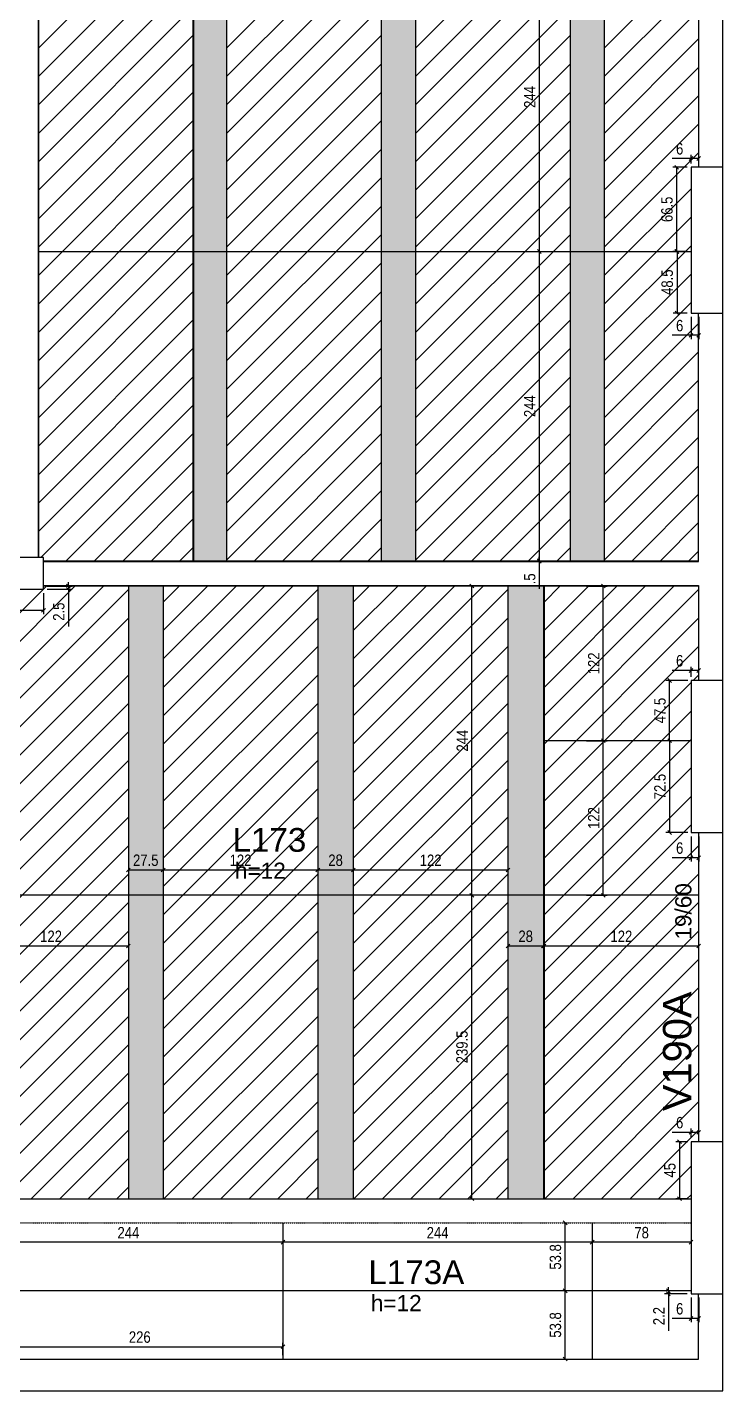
# Model space of a CAD drawing. Header units: millimetres. Extents: x 3165 to 9493, y 682 to 4304.
# Drawn here: x 7570 to 8118, y 2015 to 3091 of the extents above; entities that cross this region are included whole.
import ezdxf

# ---------------------------------------------------------------- set-up
doc = ezdxf.new("R2010")
doc.units = ezdxf.units.MM
doc.linetypes.add('HIDDEN2', pattern=[0.1875, 0.125, -0.0625])
for name, color, linetype in [('1', 3, 'Continuous'), ('210', 3, 'HIDDEN2'), ('212', 3, 'Continuous'), ('216', 3, 'Continuous'), ('222', 6, 'Continuous'), ('226', 4, 'Continuous'), ('233', 6, 'Continuous'), ('COTA', 2, 'Continuous'), ('Painéis', 200, 'Continuous')]:
    doc.layers.add(name, color=color, linetype=linetype)
doc.layers.add('Hachura', color=251, linetype='Continuous', lineweight=9)
doc.layers.add('REAPROVEITAMENTO', color=251, linetype='Continuous', lineweight=9)
doc.styles.add('COTA TECNICA-50', font='techl___.ttf', dxfattribs={"height": 9})
doc.styles.get("Standard").update_dxf_attribs({"font": 'arial.ttf'})
doc.dimstyles.new('COTA PAINEL-50', dxfattribs={"dimtxt": 9, "dimasz": 3, "dimexe": 3, "dimexo": 3, "dimgap": 3, "dimtad": 1, "dimdec": 1, "dimzin": 12, "dimdsep": 46, "dimtxsty": 'COTA TECNICA-50', "dimblk1": 'OBLIQUE', "dimblk2": 'OBLIQUE', "dimsah": 1, "dimcen": 0.9, "dimclrd": 4, "dimclre": 4, "dimclrt": 240, "dimadec": 1, "dimazin": 3, "dimtfac": 1, "dimtdec": 1, "dimtmove": 0, "dimatfit": 3, "dimfxl": 1, "dimtolj": 1, "dimtzin": 12, "dimarcsym": 0})

# ---------------------------------------------------------------- blocks, each defined once
blk = doc.blocks.new('_Oblique')
at = {"color": 0, "linetype": 'ByBlock', "lineweight": -2}
blk.add_line((-0.5, -0.5), (0.5, 0.5), dxfattribs=at)
blk = doc.blocks.new('*D440')
at = {"layer": 'COTA', "color": 4, "lineweight": -2, "transparency": 16777216}
for p, q in [((8093.3, 2987.2), (8078.3, 2987.2)), ((8093.3, 2983.3), (8093.3, 2990.2)), ((8099.3, 2987.2), (8093.3, 2987.2)), ((8099.3, 2983.3), (8099.3, 2990.2))]:
    blk.add_line(p, q, dxfattribs=at)
at = {"layer": 'Defpoints', "color": 0, "transparency": 16777216}
for p in [(8093.3, 2987.2), (8093.3, 2980.3), (8099.3, 2980.3)]:
    blk.add_point(p, dxfattribs=at)
at = {"layer": 'COTA', "color": 4, "lineweight": -2, "transparency": 16777216, "xscale": 3, "yscale": 3, "zscale": 3, "rotation": 180}
blk.add_blockref('_Oblique', (8093.3, 2987.2), dxfattribs=at)
at = {"layer": 'COTA', "color": 4, "lineweight": -2, "transparency": 16777216, "xscale": 3, "yscale": 3, "zscale": 3}
blk.add_blockref('_Oblique', (8099.3, 2987.2), dxfattribs=at)
at = {"layer": 'COTA', "color": 240, "transparency": 16777216, "insert": (8084.3, 2994.8), "char_height": 9, "attachment_point": 5, "style": 'COTA TECNICA-50'}
blk.add_mtext('\\A1;6', dxfattribs=at)
blk = doc.blocks.new('*D611')
at = {"layer": 'COTA', "color": 4, "lineweight": -2, "transparency": 16777216}
for p, q in [((8090.3, 2980.3), (8078.9, 2980.3)), ((8081.9, 2980.3), (8081.9, 2913.8)), ((8084.1, 2913.8), (8078.9, 2913.8))]:
    blk.add_line(p, q, dxfattribs=at)
at = {"layer": 'Defpoints', "color": 0, "transparency": 16777216}
for p in [(8093.3, 2980.3), (8081.9, 2913.8), (8087.1, 2913.8)]:
    blk.add_point(p, dxfattribs=at)
at = {"layer": 'COTA', "color": 4, "lineweight": -2, "transparency": 16777216, "xscale": 3, "yscale": 3, "zscale": 3}
for p, rotation in [((8081.9, 2980.3), 90), ((8081.9, 2913.8), 270)]:
    blk.add_blockref('_Oblique', p, dxfattribs=dict(at, rotation=rotation))
at = {"layer": 'COTA', "color": 240, "transparency": 16777216, "insert": (8074.3, 2947.1), "char_height": 9, "attachment_point": 5, "rotation": 90, "style": 'COTA TECNICA-50'}
blk.add_mtext('\\A1;66.5', dxfattribs=at)
blk = doc.blocks.new('*D441')
at = {"layer": 'COTA', "color": 4, "lineweight": -2, "transparency": 16777216}
for p, q in [((8090.3, 2913.8), (8079.2, 2913.8)), ((8082.2, 2913.8), (8082.2, 2865.3)), ((8090.3, 2865.3), (8079.2, 2865.3))]:
    blk.add_line(p, q, dxfattribs=at)
at = {"layer": 'Defpoints', "color": 0, "transparency": 16777216}
for p in [(8093.3, 2913.8), (8082.2, 2865.3), (8093.3, 2865.3)]:
    blk.add_point(p, dxfattribs=at)
at = {"layer": 'COTA', "color": 4, "lineweight": -2, "transparency": 16777216, "xscale": 3, "yscale": 3, "zscale": 3}
for p, rotation in [((8082.2, 2913.8), 90), ((8082.2, 2865.3), 270)]:
    blk.add_blockref('_Oblique', p, dxfattribs=dict(at, rotation=rotation))
at = {"layer": 'COTA', "color": 240, "transparency": 16777216, "insert": (8074.5, 2889.6), "char_height": 9, "attachment_point": 5, "rotation": 90, "style": 'COTA TECNICA-50'}
blk.add_mtext('\\A1;48.5', dxfattribs=at)
blk = doc.blocks.new('*D442')
at = {"layer": 'COTA', "color": 4, "lineweight": -2, "transparency": 16777216}
for p, q in [((8093.3, 2862.3), (8093.3, 2844.7)), ((8099.3, 2862.3), (8099.3, 2844.7)), ((8093.3, 2847.7), (8078.3, 2847.7)), ((8099.3, 2847.7), (8093.3, 2847.7))]:
    blk.add_line(p, q, dxfattribs=at)
at = {"layer": 'Defpoints', "color": 0, "transparency": 16777216}
for p in [(8093.3, 2865.3), (8099.3, 2865.3), (8093.3, 2847.7)]:
    blk.add_point(p, dxfattribs=at)
at = {"layer": 'COTA', "color": 4, "lineweight": -2, "transparency": 16777216, "xscale": 3, "yscale": 3, "zscale": 3, "rotation": 180}
blk.add_blockref('_Oblique', (8093.3, 2847.7), dxfattribs=at)
at = {"layer": 'COTA', "color": 4, "lineweight": -2, "transparency": 16777216, "xscale": 3, "yscale": 3, "zscale": 3}
blk.add_blockref('_Oblique', (8099.3, 2847.7), dxfattribs=at)
at = {"layer": 'COTA', "color": 240, "transparency": 16777216, "insert": (8084.3, 2855.3), "char_height": 9, "attachment_point": 5, "style": 'COTA TECNICA-50'}
blk.add_mtext('\\A1;6', dxfattribs=at)
blk = doc.blocks.new('*D446')
at = {"layer": 'COTA', "color": 4, "lineweight": -2, "transparency": 16777216}
blk.add_line((7973.5, 3157.8), (7973.5, 2913.8), dxfattribs=at)
at = {"layer": 'Defpoints', "color": 0, "transparency": 16777216}
for p in [(7973.5, 3157.8), (7973.5, 2913.8), (7973.5, 2913.8)]:
    blk.add_point(p, dxfattribs=at)
at = {"layer": 'COTA', "color": 4, "lineweight": -2, "transparency": 16777216, "xscale": 3, "yscale": 3, "zscale": 3}
for p, rotation in [((7973.5, 3157.8), 90), ((7973.5, 2913.8), 270)]:
    blk.add_blockref('_Oblique', p, dxfattribs=dict(at, rotation=rotation))
at = {"layer": 'COTA', "color": 240, "transparency": 16777216, "insert": (7966, 3035.8), "char_height": 9, "attachment_point": 5, "rotation": 90, "style": 'COTA TECNICA-50'}
blk.add_mtext('\\A1;244', dxfattribs=at)
blk = doc.blocks.new('*D447')
at = {"layer": 'COTA', "color": 4, "lineweight": -2, "transparency": 16777216}
blk.add_line((7973.5, 2913.8), (7973.5, 2669.8), dxfattribs=at)
at = {"layer": 'Defpoints', "color": 0, "transparency": 16777216}
for p in [(7973.5, 2913.8), (7973.5, 2669.8), (7973.5, 2669.8)]:
    blk.add_point(p, dxfattribs=at)
at = {"layer": 'COTA', "color": 4, "lineweight": -2, "transparency": 16777216, "xscale": 3, "yscale": 3, "zscale": 3}
for p, rotation in [((7973.5, 2913.8), 90), ((7973.5, 2669.8), 270)]:
    blk.add_blockref('_Oblique', p, dxfattribs=dict(at, rotation=rotation))
at = {"layer": 'COTA', "color": 240, "transparency": 16777216, "insert": (7966, 2791.8), "char_height": 9, "attachment_point": 5, "rotation": 90, "style": 'COTA TECNICA-50'}
blk.add_mtext('\\A1;244', dxfattribs=at)
blk = doc.blocks.new('*D448')
at = {"layer": 'COTA', "color": 4, "lineweight": -2, "transparency": 16777216}
for p, q in [((7973.5, 2669.8), (7973.5, 2672.8)), ((7973.5, 2669.8), (7973.5, 2669.3)), ((7973.5, 2669.3), (7973.5, 2647.7))]:
    blk.add_line(p, q, dxfattribs=at)
at = {"layer": 'Defpoints', "color": 0, "transparency": 16777216}
for p in [(7973.5, 2669.8), (7973.5, 2669.3), (7973.5, 2669.3)]:
    blk.add_point(p, dxfattribs=at)
at = {"layer": 'COTA', "color": 4, "lineweight": -2, "transparency": 16777216, "xscale": 3, "yscale": 3, "zscale": 3}
for p, rotation in [((7973.5, 2669.8), 270), ((7973.5, 2669.3), 90)]:
    blk.add_blockref('_Oblique', p, dxfattribs=dict(at, rotation=rotation))
at = {"layer": 'COTA', "color": 240, "transparency": 16777216, "insert": (7966, 2655.5), "char_height": 9, "attachment_point": 5, "rotation": 90, "style": 'COTA TECNICA-50'}
blk.add_mtext('\\A1;.5', dxfattribs=at)
blk = doc.blocks.new('*D647')
at = {"layer": 'COTA', "color": 4, "lineweight": -2, "transparency": 16777216}
blk.add_line((7920.3, 2166.3), (7920.3, 2405.8), dxfattribs=at)
at = {"layer": 'Defpoints', "color": 0, "transparency": 16777216}
for p in [(7920.3, 2405.8), (7920.3, 2405.8), (7920.3, 2166.3)]:
    blk.add_point(p, dxfattribs=at)
at = {"layer": 'COTA', "color": 4, "lineweight": -2, "transparency": 16777216, "xscale": 3, "yscale": 3, "zscale": 3}
for p, rotation in [((7920.3, 2405.8), 90), ((7920.3, 2166.3), 270)]:
    blk.add_blockref('_Oblique', p, dxfattribs=dict(at, rotation=rotation))
at = {"layer": 'COTA', "color": 240, "transparency": 16777216, "insert": (7912.6, 2286.1), "char_height": 9, "attachment_point": 5, "rotation": 90, "style": 'COTA TECNICA-50'}
blk.add_mtext('\\A1;239.5', dxfattribs=at)
blk = doc.blocks.new('*D648')
at = {"layer": 'COTA', "color": 4, "lineweight": -2, "transparency": 16777216}
for p, q in [((7917.7, 2649.8), (7917.3, 2649.8)), ((7920.3, 2405.8), (7920.3, 2649.8))]:
    blk.add_line(p, q, dxfattribs=at)
at = {"layer": 'Defpoints', "color": 0, "transparency": 16777216}
for p in [(7920.3, 2649.8), (7920.7, 2649.8), (7920.3, 2405.8)]:
    blk.add_point(p, dxfattribs=at)
at = {"layer": 'COTA', "color": 4, "lineweight": -2, "transparency": 16777216, "xscale": 3, "yscale": 3, "zscale": 3}
for p, rotation in [((7920.3, 2649.8), 90), ((7920.3, 2405.8), 270)]:
    blk.add_blockref('_Oblique', p, dxfattribs=dict(at, rotation=rotation))
at = {"layer": 'COTA', "color": 240, "transparency": 16777216, "insert": (7912.8, 2527.8), "char_height": 9, "attachment_point": 5, "rotation": 90, "style": 'COTA TECNICA-50'}
blk.add_mtext('\\A1;244', dxfattribs=at)
blk = doc.blocks.new('*D482')
at = {"layer": 'COTA', "color": 4, "lineweight": -2, "transparency": 16777216}
for p, q in [((8093.3, 2583.2), (8078.3, 2583.2)), ((8093.3, 2578.3), (8093.3, 2586.2)), ((8099.3, 2583.2), (8093.3, 2583.2)), ((8099.3, 2578.3), (8099.3, 2586.2))]:
    blk.add_line(p, q, dxfattribs=at)
at = {"layer": 'Defpoints', "color": 0, "transparency": 16777216}
for p in [(8093.3, 2583.2), (8093.3, 2575.3), (8099.3, 2575.3)]:
    blk.add_point(p, dxfattribs=at)
at = {"layer": 'COTA', "color": 4, "lineweight": -2, "transparency": 16777216, "xscale": 3, "yscale": 3, "zscale": 3, "rotation": 180}
blk.add_blockref('_Oblique', (8093.3, 2583.2), dxfattribs=at)
at = {"layer": 'COTA', "color": 4, "lineweight": -2, "transparency": 16777216, "xscale": 3, "yscale": 3, "zscale": 3}
blk.add_blockref('_Oblique', (8099.3, 2583.2), dxfattribs=at)
at = {"layer": 'COTA', "color": 240, "transparency": 16777216, "insert": (8084.3, 2590.8), "char_height": 9, "attachment_point": 5, "style": 'COTA TECNICA-50'}
blk.add_mtext('\\A1;6', dxfattribs=at)
blk = doc.blocks.new('*D483')
at = {"layer": 'COTA', "color": 4, "lineweight": -2, "transparency": 16777216}
for p, q in [((8090.8, 2527.8), (8073.4, 2527.8)), ((8076.4, 2527.8), (8076.4, 2455.3)), ((8090.8, 2455.3), (8073.4, 2455.3))]:
    blk.add_line(p, q, dxfattribs=at)
at = {"layer": 'Defpoints', "color": 0, "transparency": 16777216}
for p in [(8093.8, 2527.8), (8076.4, 2455.3), (8093.8, 2455.3)]:
    blk.add_point(p, dxfattribs=at)
at = {"layer": 'COTA', "color": 4, "lineweight": -2, "transparency": 16777216, "xscale": 3, "yscale": 3, "zscale": 3}
for p, rotation in [((8076.4, 2527.8), 90), ((8076.4, 2455.3), 270)]:
    blk.add_blockref('_Oblique', p, dxfattribs=dict(at, rotation=rotation))
at = {"layer": 'COTA', "color": 240, "transparency": 16777216, "insert": (8068.8, 2491.6), "char_height": 9, "attachment_point": 5, "rotation": 90, "style": 'COTA TECNICA-50'}
blk.add_mtext('\\A1;72.5', dxfattribs=at)
blk = doc.blocks.new('*D649')
at = {"layer": 'COTA', "color": 4, "lineweight": -2, "transparency": 16777216}
for p, q in [((8093.3, 2452.3), (8093.3, 2432.4)), ((8099.3, 2452.3), (8099.3, 2432.4)), ((8093.3, 2435.4), (8078.3, 2435.4)), ((8099.3, 2435.4), (8093.3, 2435.4))]:
    blk.add_line(p, q, dxfattribs=at)
at = {"layer": 'Defpoints', "color": 0, "transparency": 16777216}
for p in [(8093.3, 2455.3), (8099.3, 2455.3), (8093.3, 2435.4)]:
    blk.add_point(p, dxfattribs=at)
at = {"layer": 'COTA', "color": 4, "lineweight": -2, "transparency": 16777216, "xscale": 3, "yscale": 3, "zscale": 3, "rotation": 180}
blk.add_blockref('_Oblique', (8093.3, 2435.4), dxfattribs=at)
at = {"layer": 'COTA', "color": 4, "lineweight": -2, "transparency": 16777216, "xscale": 3, "yscale": 3, "zscale": 3}
blk.add_blockref('_Oblique', (8099.3, 2435.4), dxfattribs=at)
at = {"layer": 'COTA', "color": 240, "transparency": 16777216, "insert": (8084.3, 2443), "char_height": 9, "attachment_point": 5, "style": 'COTA TECNICA-50'}
blk.add_mtext('\\A1;6', dxfattribs=at)
blk = doc.blocks.new('*D650')
at = {"layer": 'COTA', "color": 4, "lineweight": -2, "transparency": 16777216}
for p, q in [((8093.3, 2218.7), (8078.3, 2218.7)), ((8093.3, 2214.3), (8093.3, 2221.7)), ((8099.3, 2218.7), (8093.3, 2218.7)), ((8099.3, 2214.3), (8099.3, 2221.7))]:
    blk.add_line(p, q, dxfattribs=at)
at = {"layer": 'Defpoints', "color": 0, "transparency": 16777216}
for p in [(8093.3, 2218.7), (8093.3, 2211.3), (8099.3, 2211.3)]:
    blk.add_point(p, dxfattribs=at)
at = {"layer": 'COTA', "color": 4, "lineweight": -2, "transparency": 16777216, "xscale": 3, "yscale": 3, "zscale": 3, "rotation": 180}
blk.add_blockref('_Oblique', (8093.3, 2218.7), dxfattribs=at)
at = {"layer": 'COTA', "color": 4, "lineweight": -2, "transparency": 16777216, "xscale": 3, "yscale": 3, "zscale": 3}
blk.add_blockref('_Oblique', (8099.3, 2218.7), dxfattribs=at)
at = {"layer": 'COTA', "color": 240, "transparency": 16777216, "insert": (8084.3, 2226.3), "char_height": 9, "attachment_point": 5, "style": 'COTA TECNICA-50'}
blk.add_mtext('\\A1;6', dxfattribs=at)
blk = doc.blocks.new('*D484')
at = {"layer": 'COTA', "color": 4, "lineweight": -2, "transparency": 16777216}
for p, q in [((8090.8, 2211.3), (8081.2, 2211.3)), ((8084.2, 2211.3), (8084.2, 2166.3)), ((8090.8, 2166.3), (8081.2, 2166.3))]:
    blk.add_line(p, q, dxfattribs=at)
at = {"layer": 'Defpoints', "color": 0, "transparency": 16777216}
for p in [(8093.8, 2211.3), (8084.2, 2166.3), (8093.8, 2166.3)]:
    blk.add_point(p, dxfattribs=at)
at = {"layer": 'COTA', "color": 4, "lineweight": -2, "transparency": 16777216, "xscale": 3, "yscale": 3, "zscale": 3}
for p, rotation in [((8084.2, 2211.3), 90), ((8084.2, 2166.3), 270)]:
    blk.add_blockref('_Oblique', p, dxfattribs=dict(at, rotation=rotation))
at = {"layer": 'COTA', "color": 240, "transparency": 16777216, "insert": (8076.6, 2188.8), "char_height": 9, "attachment_point": 5, "rotation": 90, "style": 'COTA TECNICA-50'}
blk.add_mtext('\\A1;45', dxfattribs=at)
blk = doc.blocks.new('*D651')
at = {"layer": 'COTA', "color": 4, "lineweight": -2, "transparency": 16777216}
for p, q in [((7649.3, 2422.8), (7649.3, 2362.8)), ((7527.3, 2365.8), (7649.3, 2365.8))]:
    blk.add_line(p, q, dxfattribs=at)
at = {"layer": 'Defpoints', "color": 0, "transparency": 16777216}
for p in [(7649.3, 2425.8), (7527.3, 2365.8), (7649.3, 2365.8)]:
    blk.add_point(p, dxfattribs=at)
at = {"layer": 'COTA', "color": 4, "lineweight": -2, "transparency": 16777216, "xscale": 3, "yscale": 3, "zscale": 3, "rotation": 180}
blk.add_blockref('_Oblique', (7527.3, 2365.8), dxfattribs=at)
at = {"layer": 'COTA', "color": 4, "lineweight": -2, "transparency": 16777216, "xscale": 3, "yscale": 3, "zscale": 3}
blk.add_blockref('_Oblique', (7649.3, 2365.8), dxfattribs=at)
at = {"layer": 'COTA', "color": 240, "transparency": 16777216, "insert": (7588.3, 2373.4), "char_height": 9, "attachment_point": 5, "style": 'COTA TECNICA-50'}
blk.add_mtext('\\A1;122', dxfattribs=at)
blk = doc.blocks.new('*D652')
at = {"layer": 'COTA', "color": 4, "lineweight": -2, "transparency": 16777216}
blk.add_line((7649.3, 2425.8), (7676.8, 2425.8), dxfattribs=at)
at = {"layer": 'Defpoints', "color": 0, "transparency": 16777216}
for p in [(7649.3, 2425.8), (7676.8, 2425.8), (7676.8, 2425.8)]:
    blk.add_point(p, dxfattribs=at)
at = {"layer": 'COTA', "color": 4, "lineweight": -2, "transparency": 16777216, "xscale": 3, "yscale": 3, "zscale": 3, "rotation": 180}
blk.add_blockref('_Oblique', (7649.3, 2425.8), dxfattribs=at)
at = {"layer": 'COTA', "color": 4, "lineweight": -2, "transparency": 16777216, "xscale": 3, "yscale": 3, "zscale": 3}
blk.add_blockref('_Oblique', (7676.8, 2425.8), dxfattribs=at)
at = {"layer": 'COTA', "color": 240, "transparency": 16777216, "insert": (7663, 2433.4), "char_height": 9, "attachment_point": 5, "style": 'COTA TECNICA-50'}
blk.add_mtext('\\A1;27.5', dxfattribs=at)
blk = doc.blocks.new('*D653')
at = {"layer": 'COTA', "color": 4, "lineweight": -2, "transparency": 16777216}
blk.add_line((7676.8, 2425.8), (7798.8, 2425.8), dxfattribs=at)
at = {"layer": 'Defpoints', "color": 0, "transparency": 16777216}
for p in [(7676.8, 2425.8), (7798.8, 2425.8), (7798.8, 2425.8)]:
    blk.add_point(p, dxfattribs=at)
at = {"layer": 'COTA', "color": 4, "lineweight": -2, "transparency": 16777216, "xscale": 3, "yscale": 3, "zscale": 3, "rotation": 180}
blk.add_blockref('_Oblique', (7676.8, 2425.8), dxfattribs=at)
at = {"layer": 'COTA', "color": 4, "lineweight": -2, "transparency": 16777216, "xscale": 3, "yscale": 3, "zscale": 3}
blk.add_blockref('_Oblique', (7798.8, 2425.8), dxfattribs=at)
at = {"layer": 'COTA', "color": 240, "transparency": 16777216, "insert": (7737.8, 2433.4), "char_height": 9, "attachment_point": 5, "style": 'COTA TECNICA-50'}
blk.add_mtext('\\A1;122', dxfattribs=at)
blk = doc.blocks.new('*D654')
at = {"layer": 'COTA', "color": 4, "lineweight": -2, "transparency": 16777216}
blk.add_line((7798.8, 2425.8), (7826.8, 2425.8), dxfattribs=at)
at = {"layer": 'Defpoints', "color": 0, "transparency": 16777216}
for p in [(7798.8, 2425.8), (7826.8, 2425.8), (7826.8, 2425.8)]:
    blk.add_point(p, dxfattribs=at)
at = {"layer": 'COTA', "color": 4, "lineweight": -2, "transparency": 16777216, "xscale": 3, "yscale": 3, "zscale": 3, "rotation": 180}
blk.add_blockref('_Oblique', (7798.8, 2425.8), dxfattribs=at)
at = {"layer": 'COTA', "color": 4, "lineweight": -2, "transparency": 16777216, "xscale": 3, "yscale": 3, "zscale": 3}
blk.add_blockref('_Oblique', (7826.8, 2425.8), dxfattribs=at)
at = {"layer": 'COTA', "color": 240, "transparency": 16777216, "insert": (7812.8, 2433.4), "char_height": 9, "attachment_point": 5, "style": 'COTA TECNICA-50'}
blk.add_mtext('\\A1;28', dxfattribs=at)
blk = doc.blocks.new('*D655')
at = {"layer": 'COTA', "color": 4, "lineweight": -2, "transparency": 16777216}
blk.add_line((7826.8, 2425.8), (7948.8, 2425.8), dxfattribs=at)
at = {"layer": 'Defpoints', "color": 0, "transparency": 16777216}
for p in [(7826.8, 2425.8), (7948.8, 2425.8), (7948.8, 2425.8)]:
    blk.add_point(p, dxfattribs=at)
at = {"layer": 'COTA', "color": 4, "lineweight": -2, "transparency": 16777216, "xscale": 3, "yscale": 3, "zscale": 3, "rotation": 180}
blk.add_blockref('_Oblique', (7826.8, 2425.8), dxfattribs=at)
at = {"layer": 'COTA', "color": 4, "lineweight": -2, "transparency": 16777216, "xscale": 3, "yscale": 3, "zscale": 3}
blk.add_blockref('_Oblique', (7948.8, 2425.8), dxfattribs=at)
at = {"layer": 'COTA', "color": 240, "transparency": 16777216, "insert": (7887.8, 2433.4), "char_height": 9, "attachment_point": 5, "style": 'COTA TECNICA-50'}
blk.add_mtext('\\A1;122', dxfattribs=at)
blk = doc.blocks.new('*D485')
at = {"layer": 'COTA', "color": 4, "lineweight": -2, "transparency": 16777216}
blk.add_line((7948.8, 2365.8), (7976.8, 2365.8), dxfattribs=at)
at = {"layer": 'Defpoints', "color": 0, "transparency": 16777216}
for p in [(7948.8, 2365.8), (7976.8, 2365.8), (7976.8, 2365.8)]:
    blk.add_point(p, dxfattribs=at)
at = {"layer": 'COTA', "color": 4, "lineweight": -2, "transparency": 16777216, "xscale": 3, "yscale": 3, "zscale": 3, "rotation": 180}
blk.add_blockref('_Oblique', (7948.8, 2365.8), dxfattribs=at)
at = {"layer": 'COTA', "color": 4, "lineweight": -2, "transparency": 16777216, "xscale": 3, "yscale": 3, "zscale": 3}
blk.add_blockref('_Oblique', (7976.8, 2365.8), dxfattribs=at)
at = {"layer": 'COTA', "color": 240, "transparency": 16777216, "insert": (7962.8, 2373.4), "char_height": 9, "attachment_point": 5, "style": 'COTA TECNICA-50'}
blk.add_mtext('\\A1;28', dxfattribs=at)
blk = doc.blocks.new('*D486')
at = {"layer": 'COTA', "color": 4, "lineweight": -2, "transparency": 16777216}
for p, q in [((8099.3, 2360.6), (8099.3, 2368.8)), ((7977.3, 2365.8), (8099.3, 2365.8))]:
    blk.add_line(p, q, dxfattribs=at)
at = {"layer": 'Defpoints', "color": 0, "transparency": 16777216}
for p in [(7977.3, 2365.8), (8099.3, 2365.8), (8099.3, 2357.6)]:
    blk.add_point(p, dxfattribs=at)
at = {"layer": 'COTA', "color": 4, "lineweight": -2, "transparency": 16777216, "xscale": 3, "yscale": 3, "zscale": 3, "rotation": 180}
blk.add_blockref('_Oblique', (7977.3, 2365.8), dxfattribs=at)
at = {"layer": 'COTA', "color": 4, "lineweight": -2, "transparency": 16777216, "xscale": 3, "yscale": 3, "zscale": 3}
blk.add_blockref('_Oblique', (8099.3, 2365.8), dxfattribs=at)
at = {"layer": 'COTA', "color": 240, "transparency": 16777216, "insert": (8038.3, 2373.4), "char_height": 9, "attachment_point": 5, "style": 'COTA TECNICA-50'}
blk.add_mtext('\\A1;122', dxfattribs=at)
blk = doc.blocks.new('*D656')
at = {"layer": 'COTA', "color": 4, "lineweight": -2, "transparency": 16777216}
for p, q in [((8090.8, 2575.3), (8073.4, 2575.3)), ((8076.4, 2527.8), (8076.4, 2575.3)), ((8090.8, 2527.8), (8073.4, 2527.8))]:
    blk.add_line(p, q, dxfattribs=at)
at = {"layer": 'Defpoints', "color": 0, "transparency": 16777216}
for p in [(8076.4, 2575.3), (8093.8, 2575.3), (8093.8, 2527.8)]:
    blk.add_point(p, dxfattribs=at)
at = {"layer": 'COTA', "color": 4, "lineweight": -2, "transparency": 16777216, "xscale": 3, "yscale": 3, "zscale": 3}
for p, rotation in [((8076.4, 2575.3), 90), ((8076.4, 2527.8), 270)]:
    blk.add_blockref('_Oblique', p, dxfattribs=dict(at, rotation=rotation))
at = {"layer": 'COTA', "color": 240, "transparency": 16777216, "insert": (8068.8, 2551.6), "char_height": 9, "attachment_point": 5, "rotation": 90, "style": 'COTA TECNICA-50'}
blk.add_mtext('\\A1;47.5', dxfattribs=at)
blk = doc.blocks.new('*D487')
at = {"layer": 'COTA', "color": 4, "lineweight": -2, "transparency": 16777216}
for p, q in [((8010.7, 2527.8), (8027, 2527.8)), ((8024, 2405.8), (8024, 2527.8)), ((8010.7, 2405.8), (8027, 2405.8))]:
    blk.add_line(p, q, dxfattribs=at)
at = {"layer": 'Defpoints', "color": 0, "transparency": 16777216}
for p in [(8007.7, 2527.8), (8024, 2527.8), (8007.7, 2405.8)]:
    blk.add_point(p, dxfattribs=at)
at = {"layer": 'COTA', "color": 4, "lineweight": -2, "transparency": 16777216, "xscale": 3, "yscale": 3, "zscale": 3}
for p, rotation in [((8024, 2527.8), 90), ((8024, 2405.8), 270)]:
    blk.add_blockref('_Oblique', p, dxfattribs=dict(at, rotation=rotation))
at = {"layer": 'COTA', "color": 240, "transparency": 16777216, "insert": (8016.5, 2466.8), "char_height": 9, "attachment_point": 5, "rotation": 90, "style": 'COTA TECNICA-50'}
blk.add_mtext('\\A1;122', dxfattribs=at)
blk = doc.blocks.new('*D488')
at = {"layer": 'COTA', "color": 4, "lineweight": -2, "transparency": 16777216}
for p, q in [((8010.7, 2649.8), (8027, 2649.8)), ((8024, 2527.8), (8024, 2649.8)), ((8010.7, 2527.8), (8027, 2527.8))]:
    blk.add_line(p, q, dxfattribs=at)
at = {"layer": 'Defpoints', "color": 0, "transparency": 16777216}
for p in [(8007.7, 2649.8), (8024, 2649.8), (8007.7, 2527.8)]:
    blk.add_point(p, dxfattribs=at)
at = {"layer": 'COTA', "color": 4, "lineweight": -2, "transparency": 16777216, "xscale": 3, "yscale": 3, "zscale": 3}
for p, rotation in [((8024, 2649.8), 90), ((8024, 2527.8), 270)]:
    blk.add_blockref('_Oblique', p, dxfattribs=dict(at, rotation=rotation))
at = {"layer": 'COTA', "color": 240, "transparency": 16777216, "insert": (8016.5, 2588.8), "char_height": 9, "attachment_point": 5, "rotation": 90, "style": 'COTA TECNICA-50'}
blk.add_mtext('\\A1;122', dxfattribs=at)
blk = doc.blocks.new('*D657')
at = {"layer": 'COTA', "color": 4, "lineweight": -2, "transparency": 16777216}
for p, q in [((7585.3, 2649.8), (7605, 2649.8)), ((7585.3, 2647.3), (7605, 2647.3)), ((7602, 2649.8), (7602, 2652.8)), ((7602, 2649.8), (7602, 2647.3)), ((7602, 2647.3), (7602, 2617.9))]:
    blk.add_line(p, q, dxfattribs=at)
at = {"layer": 'Defpoints', "color": 0, "transparency": 16777216}
for p in [(7582.3, 2649.8), (7582.3, 2647.3), (7602, 2647.3)]:
    blk.add_point(p, dxfattribs=at)
at = {"layer": 'COTA', "color": 4, "lineweight": -2, "transparency": 16777216, "xscale": 3, "yscale": 3, "zscale": 3}
for p, rotation in [((7602, 2649.8), 270), ((7602, 2647.3), 90)]:
    blk.add_blockref('_Oblique', p, dxfattribs=dict(at, rotation=rotation))
at = {"layer": 'COTA', "color": 240, "transparency": 16777216, "insert": (7594.4, 2629.6), "char_height": 9, "attachment_point": 5, "rotation": 90, "style": 'COTA TECNICA-50'}
blk.add_mtext('\\A1;2.5', dxfattribs=at)
blk = doc.blocks.new('*D489')
at = {"layer": 'COTA', "color": 4, "lineweight": -2, "transparency": 16777216}
for p, q in [((7527.3, 2644.3), (7527.3, 2627.7)), ((7582.3, 2644.3), (7582.3, 2627.7)), ((7527.3, 2630.7), (7582.3, 2630.7))]:
    blk.add_line(p, q, dxfattribs=at)
at = {"layer": 'Defpoints', "color": 0, "transparency": 16777216}
for p in [(7527.3, 2647.3), (7582.3, 2647.3), (7582.3, 2630.7)]:
    blk.add_point(p, dxfattribs=at)
at = {"layer": 'COTA', "color": 4, "lineweight": -2, "transparency": 16777216, "xscale": 3, "yscale": 3, "zscale": 3, "rotation": 180}
blk.add_blockref('_Oblique', (7527.3, 2630.7), dxfattribs=at)
at = {"layer": 'COTA', "color": 4, "lineweight": -2, "transparency": 16777216, "xscale": 3, "yscale": 3, "zscale": 3}
blk.add_blockref('_Oblique', (7582.3, 2630.7), dxfattribs=at)
at = {"layer": 'COTA', "color": 240, "transparency": 16777216, "insert": (7554.8, 2638.3), "char_height": 9, "attachment_point": 5, "style": 'COTA TECNICA-50'}
blk.add_mtext('\\A1;55', dxfattribs=at)
blk = doc.blocks.new('*D693')
at = {"layer": 'COTA', "color": 4, "lineweight": -2, "transparency": 16777216}
for p, q in [((8090.3, 2093.6), (8072.4, 2093.6)), ((8090.3, 2091.3), (8072.4, 2091.3)), ((8075.4, 2093.6), (8075.4, 2096.6)), ((8075.4, 2093.6), (8075.4, 2091.3)), ((8075.4, 2091.3), (8075.4, 2062))]:
    blk.add_line(p, q, dxfattribs=at)
at = {"layer": 'Defpoints', "color": 0, "transparency": 16777216}
for p in [(8075.4, 2091.3), (8093.3, 2093.6), (8093.3, 2091.3)]:
    blk.add_point(p, dxfattribs=at)
at = {"layer": 'COTA', "color": 4, "lineweight": -2, "transparency": 16777216, "xscale": 3, "yscale": 3, "zscale": 3}
for p, rotation in [((8075.4, 2093.6), 270), ((8075.4, 2091.3), 90)]:
    blk.add_blockref('_Oblique', p, dxfattribs=dict(at, rotation=rotation))
at = {"layer": 'COTA', "color": 240, "transparency": 16777216, "insert": (8067.9, 2073.7), "char_height": 9, "attachment_point": 5, "rotation": 90, "style": 'COTA TECNICA-50'}
blk.add_mtext('\\A1;2.2', dxfattribs=at)
blk = doc.blocks.new('*D694')
at = {"layer": 'COTA', "color": 4, "lineweight": -2, "transparency": 16777216}
for p, q in [((8093.3, 2088.3), (8093.3, 2068.8)), ((8099.3, 2088.3), (8099.3, 2068.8)), ((8093.3, 2071.8), (8078.3, 2071.8)), ((8099.3, 2071.8), (8093.3, 2071.8))]:
    blk.add_line(p, q, dxfattribs=at)
at = {"layer": 'Defpoints', "color": 0, "transparency": 16777216}
for p in [(8093.3, 2091.3), (8099.3, 2091.3), (8093.3, 2071.8)]:
    blk.add_point(p, dxfattribs=at)
at = {"layer": 'COTA', "color": 4, "lineweight": -2, "transparency": 16777216, "xscale": 3, "yscale": 3, "zscale": 3, "rotation": 180}
blk.add_blockref('_Oblique', (8093.3, 2071.8), dxfattribs=at)
at = {"layer": 'COTA', "color": 4, "lineweight": -2, "transparency": 16777216, "xscale": 3, "yscale": 3, "zscale": 3}
blk.add_blockref('_Oblique', (8099.3, 2071.8), dxfattribs=at)
at = {"layer": 'COTA', "color": 240, "transparency": 16777216, "insert": (8084.3, 2079.4), "char_height": 9, "attachment_point": 5, "style": 'COTA TECNICA-50'}
blk.add_mtext('\\A1;6', dxfattribs=at)
blk = doc.blocks.new('*D695')
at = {"layer": 'COTA', "color": 4, "lineweight": -2, "transparency": 16777216}
blk.add_line((7994, 2039.8), (7994, 2093.6), dxfattribs=at)
at = {"layer": 'Defpoints', "color": 0, "transparency": 16777216}
for p in [(7994, 2093.6), (7994, 2093.6), (7994, 2039.8)]:
    blk.add_point(p, dxfattribs=at)
at = {"layer": 'COTA', "color": 4, "lineweight": -2, "transparency": 16777216, "xscale": 3, "yscale": 3, "zscale": 3}
for p, rotation in [((7994, 2093.6), 90), ((7994, 2039.8), 270)]:
    blk.add_blockref('_Oblique', p, dxfattribs=dict(at, rotation=rotation))
at = {"layer": 'COTA', "color": 240, "transparency": 16777216, "insert": (7986.3, 2066.7), "char_height": 9, "attachment_point": 5, "rotation": 90, "style": 'COTA TECNICA-50'}
blk.add_mtext('\\A1;53.8', dxfattribs=at)
blk = doc.blocks.new('*D696')
at = {"layer": 'COTA', "color": 4, "lineweight": -2, "transparency": 16777216}
blk.add_line((7994, 2093.6), (7994, 2147.3), dxfattribs=at)
at = {"layer": 'Defpoints', "color": 0, "transparency": 16777216}
for p in [(7994, 2147.3), (7994, 2147.3), (7994, 2093.6)]:
    blk.add_point(p, dxfattribs=at)
at = {"layer": 'COTA', "color": 4, "lineweight": -2, "transparency": 16777216, "xscale": 3, "yscale": 3, "zscale": 3}
for p, rotation in [((7994, 2147.3), 90), ((7994, 2093.6), 270)]:
    blk.add_blockref('_Oblique', p, dxfattribs=dict(at, rotation=rotation))
at = {"layer": 'COTA', "color": 240, "transparency": 16777216, "insert": (7986.3, 2120.4), "char_height": 9, "attachment_point": 5, "rotation": 90, "style": 'COTA TECNICA-50'}
blk.add_mtext('\\A1;53.8', dxfattribs=at)
blk = doc.blocks.new('*D697')
at = {"layer": 'COTA', "color": 4, "lineweight": -2, "transparency": 16777216}
blk.add_line((8093.3, 2132), (8015.3, 2132), dxfattribs=at)
at = {"layer": 'Defpoints', "color": 0, "transparency": 16777216}
for p in [(8015.3, 2132), (8015.3, 2132), (8093.3, 2132)]:
    blk.add_point(p, dxfattribs=at)
at = {"layer": 'COTA', "color": 4, "lineweight": -2, "transparency": 16777216, "xscale": 3, "yscale": 3, "zscale": 3, "rotation": 180}
blk.add_blockref('_Oblique', (8015.3, 2132), dxfattribs=at)
at = {"layer": 'COTA', "color": 4, "lineweight": -2, "transparency": 16777216, "xscale": 3, "yscale": 3, "zscale": 3}
blk.add_blockref('_Oblique', (8093.3, 2132), dxfattribs=at)
at = {"layer": 'COTA', "color": 240, "transparency": 16777216, "insert": (8054.3, 2139.5), "char_height": 9, "attachment_point": 5, "style": 'COTA TECNICA-50'}
blk.add_mtext('\\A1;78', dxfattribs=at)
blk = doc.blocks.new('*D698')
at = {"layer": 'COTA', "color": 4, "lineweight": -2, "transparency": 16777216}
blk.add_line((8015.3, 2132), (7771.3, 2132), dxfattribs=at)
at = {"layer": 'Defpoints', "color": 0, "transparency": 16777216}
for p in [(7771.3, 2132), (7771.3, 2132), (8015.3, 2132)]:
    blk.add_point(p, dxfattribs=at)
at = {"layer": 'COTA', "color": 4, "lineweight": -2, "transparency": 16777216, "xscale": 3, "yscale": 3, "zscale": 3, "rotation": 180}
blk.add_blockref('_Oblique', (7771.3, 2132), dxfattribs=at)
at = {"layer": 'COTA', "color": 4, "lineweight": -2, "transparency": 16777216, "xscale": 3, "yscale": 3, "zscale": 3}
blk.add_blockref('_Oblique', (8015.3, 2132), dxfattribs=at)
at = {"layer": 'COTA', "color": 240, "transparency": 16777216, "insert": (7893.3, 2139.5), "char_height": 9, "attachment_point": 5, "style": 'COTA TECNICA-50'}
blk.add_mtext('\\A1;244', dxfattribs=at)
blk = doc.blocks.new('*D699')
at = {"layer": 'COTA', "color": 4, "lineweight": -2, "transparency": 16777216}
blk.add_line((7771.3, 2132), (7527.3, 2132), dxfattribs=at)
at = {"layer": 'Defpoints', "color": 0, "transparency": 16777216}
for p in [(7527.3, 2132), (7527.3, 2132), (7771.3, 2132)]:
    blk.add_point(p, dxfattribs=at)
at = {"layer": 'COTA', "color": 4, "lineweight": -2, "transparency": 16777216, "xscale": 3, "yscale": 3, "zscale": 3, "rotation": 180}
blk.add_blockref('_Oblique', (7527.3, 2132), dxfattribs=at)
at = {"layer": 'COTA', "color": 4, "lineweight": -2, "transparency": 16777216, "xscale": 3, "yscale": 3, "zscale": 3}
blk.add_blockref('_Oblique', (7771.3, 2132), dxfattribs=at)
at = {"layer": 'COTA', "color": 240, "transparency": 16777216, "insert": (7649.3, 2139.5), "char_height": 9, "attachment_point": 5, "style": 'COTA TECNICA-50'}
blk.add_mtext('\\A1;244', dxfattribs=at)
blk = doc.blocks.new('*D701')
at = {"layer": 'COTA', "color": 4, "lineweight": -2, "transparency": 16777216}
for p, q in [((7545.3, 2042.8), (7545.3, 2052.5)), ((7545.3, 2049.5), (7771.3, 2049.5)), ((7771.3, 2042.8), (7771.3, 2052.5))]:
    blk.add_line(p, q, dxfattribs=at)
at = {"layer": 'Defpoints', "color": 0, "transparency": 16777216}
for p in [(7771.3, 2049.5), (7545.3, 2039.8), (7771.3, 2039.8)]:
    blk.add_point(p, dxfattribs=at)
at = {"layer": 'COTA', "color": 4, "lineweight": -2, "transparency": 16777216, "xscale": 3, "yscale": 3, "zscale": 3, "rotation": 180}
blk.add_blockref('_Oblique', (7545.3, 2049.5), dxfattribs=at)
at = {"layer": 'COTA', "color": 4, "lineweight": -2, "transparency": 16777216, "xscale": 3, "yscale": 3, "zscale": 3}
blk.add_blockref('_Oblique', (7771.3, 2049.5), dxfattribs=at)
at = {"layer": 'COTA', "color": 240, "transparency": 16777216, "insert": (7658.3, 2057.1), "char_height": 9, "attachment_point": 5, "style": 'COTA TECNICA-50'}
blk.add_mtext('\\A1;226', dxfattribs=at)

msp = doc.modelspace()

# ---------------------------------------------------------------- hatches: boundary and pattern name
at = {"layer": 'Hachura', "linetype": 'ByBlock'}
h = msp.add_hatch(color=256, dxfattribs=at)
h.dxf.hatch_style = 1
h.paths.add_polyline_path([(7700.78, 2669.8), (7726.78, 2669.8), (7726.78, 3613.3), (7700.78, 3613.3)])
h = msp.add_hatch(color=256, dxfattribs=at)
h.dxf.hatch_style = 1
h.paths.add_polyline_path([(7848.78, 2669.8), (7875.78, 2669.8), (7875.78, 3613.3), (7848.78, 3613.3)])
h = msp.add_hatch(color=256, dxfattribs=at)
h.dxf.hatch_style = 1
h.paths.add_polyline_path([(7997.78, 2669.8), (8024.78, 2669.8), (8024.78, 3613.3), (7997.78, 3613.3)])
h = msp.add_hatch(color=256, dxfattribs=at)
h.dxf.hatch_style = 1
h.paths.add_polyline_path([(7649.28, 2166.3), (7676.78, 2166.3), (7676.78, 2649.8), (7649.28, 2649.8)])
h = msp.add_hatch(color=256, dxfattribs=at)
h.dxf.hatch_style = 1
h.paths.add_polyline_path([(7798.78, 2166.3), (7826.78, 2166.3), (7826.78, 2649.8), (7798.78, 2649.8)])
h = msp.add_hatch(color=256, dxfattribs=at)
h.dxf.hatch_style = 1
h.paths.add_polyline_path([(7948.78, 2166.3), (7976.78, 2166.3), (7976.78, 2649.8), (7948.78, 2649.8)])
at = {"layer": 'REAPROVEITAMENTO', "linetype": 'ByBlock'}
h = msp.add_hatch(dxfattribs=at)
h.set_pattern_fill('ANSI31', color=256, scale=5, style=2)
h.set_pattern_definition([(45, (1162.367, 1440.515), (-11.22532, 11.22532), [])])
h.paths.add_polyline_path([(7578.28, 3317.8), (7618.28, 3317.8), (7618.28, 3267.8), (7578.28, 3267.8), (7578.28, 2672.3), (7582.28, 2672.3), (7582.28, 2669.3), (7700.28, 2669.3), (7700.28, 3613.3), (7578.28, 3613.3)])
h = msp.add_hatch(dxfattribs=at)
h.set_pattern_fill('ANSI31', color=256, scale=5, style=2)
h.set_pattern_definition([(45, (1310.866, 1440.515), (-11.22532, 11.22532), [])])
h.paths.add_polyline_path([(7848.78, 2669.3), (7848.78, 3613.3), (7726.78, 3613.3), (7726.78, 2669.3)])
h = msp.add_hatch(dxfattribs=at)
h.set_pattern_fill('ANSI31', color=256, scale=5, style=2)
h.set_pattern_definition([(45, (1459.866, 1440.515), (-11.22532, 11.22532), [])])
h.paths.add_polyline_path([(7997.78, 2669.3), (7997.78, 3613.3), (7875.78, 3613.3), (7875.78, 2669.3)])
h = msp.add_hatch(dxfattribs=at)
h.set_pattern_fill('ANSI31', color=256, scale=5, style=2)
h.set_pattern_definition([(45, (1608.866, 1440.515), (-11.22532, 11.22532), [])])
h.paths.add_polyline_path([(8099.28, 2865.3), (8093.28, 2865.3), (8093.28, 2980.3), (8099.28, 2980.3), (8099.28, 3512.31), (8093.28, 3512.31), (8093.28, 3613.3), (8024.78, 3613.3), (8024.78, 2669.8), (8099.28, 2669.8)])
h = msp.add_hatch(dxfattribs=at)
h.set_pattern_fill('ANSI31', color=256, scale=5, style=2)
h.set_pattern_definition([(45, (1111.367, 82.83), (-11.22532, 11.22532), [])])
h.paths.add_polyline_path([(7582.28, 2650.3), (7582.28, 2647.3), (7527.28, 2647.3), (7527.28, 2166.3), (7649.28, 2166.3), (7649.28, 2650.3)])
h = msp.add_hatch(dxfattribs=at)
h.set_pattern_fill('ANSI31', color=256, scale=5, style=2)
h.set_pattern_definition([(45, (1260.867, 82.83), (-11.22532, 11.22532), [])])
h.paths.add_polyline_path([(7798.78, 2649.8), (7676.78, 2649.8), (7676.78, 2166.3), (7798.78, 2166.3)])
h = msp.add_hatch(dxfattribs=at)
h.set_pattern_fill('ANSI31', color=256, scale=5, style=2)
h.set_pattern_definition([(45, (1410.867, 82.83), (-11.22532, 11.22532), [])])
h.paths.add_polyline_path([(7948.78, 2649.8), (7826.78, 2649.8), (7826.78, 2166.3), (7948.78, 2166.3)])
h = msp.add_hatch(dxfattribs=at)
h.set_pattern_fill('ANSI31', color=256, scale=5, style=2)
h.set_pattern_definition([(45, (1561.367, 82.83), (-11.22532, 11.22532), [])])
h.paths.add_polyline_path([(8099.28, 2455.31), (8093.28, 2455.31), (8093.28, 2575.31), (8099.28, 2575.31), (8099.28, 2649.8), (7977.28, 2649.8), (7977.28, 2166.3), (8093.28, 2166.3), (8093.28, 2211.31), (8099.28, 2211.31)])

# ---------------------------------------------------------------- linework, layer by layer
at = {"layer": '1'}
for p, q in [((7578.28, 2672.3), (7578.28, 3267.8)), ((8099.28, 2669.3), (8099.28, 2865.3)), ((7582.28, 2669.3), (8099.28, 2669.3)), ((7582.28, 2650.3), (8099.28, 2650.3)), ((8099.28, 2650.3), (8099.28, 2575.31)), ((6235.28, 2166.3), (8093.28, 2166.3)), ((8099.28, 2039.8), (8099.28, 2091.31)), ((8118.28, 2014.8), (8118.28, 2091.31)), ((7545.28, 2039.8), (8099.28, 2039.8)), ((7545.28, 2014.8), (8118.28, 2014.8))]:
    msp.add_line(p, q, dxfattribs=at)
for points in [[(8099.28, 3512.31), (8099.28, 2980.3)], [(8118.28, 2980.3), (8118.28, 3512.31)], [(8118.28, 2575.3), (8118.28, 2865.3)], [(8099.28, 2455.31), (8099.28, 2211.31)], [(8118.28, 2211.31), (8118.28, 2455.31)]]:
    msp.add_lwpolyline(points, dxfattribs=at)
at = {"layer": '210'}
msp.add_line((7527.28, 2147.3), (8093.28, 2147.3), dxfattribs=at)
at = {"layer": '222'}
for points in [[(8093.28, 2865.3), (8118.28, 2865.3), (8118.28, 2980.3), (8093.28, 2980.3), (8093.28, 2865.3)], [(7582.28, 2647.3), (7582.28, 2672.3), (7392.28, 2672.3), (7392.28, 2647.3), (7582.28, 2647.3)], [(8093.28, 2455.31), (8118.28, 2455.31), (8118.28, 2575.31), (8093.28, 2575.31), (8093.28, 2455.31)], [(8093.28, 2091.31), (8118.28, 2091.31), (8118.28, 2211.31), (8093.28, 2211.31), (8093.28, 2091.31)]]:
    msp.add_lwpolyline(points, dxfattribs=at)
at = {"layer": 'Painéis'}
for p, q in [((7700.28, 3613.3), (7700.28, 2669.8)), ((7700.78, 3613.3), (7700.78, 2669.8)), ((7726.78, 3613.3), (7726.78, 2669.8)), ((7848.78, 3613.3), (7848.78, 2669.8)), ((7875.78, 3613.3), (7875.78, 2669.8)), ((7997.78, 3613.3), (7997.78, 2669.8)), ((8024.78, 3613.3), (8024.78, 2669.8)), ((7578.28, 3267.8), (7578.28, 2672.3)), ((7578.28, 2913.8), (8093.28, 2913.8)), ((7582.28, 2669.8), (8099.28, 2669.8)), ((8099.28, 2649.8), (7582.28, 2649.8)), ((7649.28, 2649.8), (7649.28, 2166.3)), ((7676.78, 2649.8), (7676.78, 2166.3)), ((7798.78, 2649.8), (7798.78, 2166.3)), ((7826.78, 2649.8), (7826.78, 2166.3)), ((7948.78, 2649.8), (7948.78, 2166.3)), ((7976.78, 2649.8), (7976.78, 2166.3)), ((7977.28, 2649.8), (7977.28, 2166.3)), ((8093.78, 2527.8), (7977.28, 2527.8)), ((8099.28, 2455.31), (8099.28, 2211.31)), ((8098.78, 2405.8), (7527.28, 2405.8)), ((7771.28, 2147.3), (7771.28, 2039.8)), ((8015.28, 2147.3), (8015.28, 2039.8)), ((8093.28, 2093.55), (7527.28, 2093.55))]:
    msp.add_line(p, q, dxfattribs=at)

# ---------------------------------------------------------------- texts
at = {"layer": '212'}
msp.add_text('19/60', height=12.75, rotation=90, dxfattribs=at).set_placement((8093.57, 2370.81))
at = {"layer": '216'}
for p in [(7733.37, 2418.8), (7840.6, 2077.59)]:
    msp.add_text('h=12', height=12.75, dxfattribs=at).set_placement(p)
at = {"layer": '226'}
for s, p in [('L173', (7731.45, 2440.12)), ('L173A', (7838.67, 2098.92))]:
    msp.add_text(s, height=18.75, dxfattribs=at).set_placement(p)
at = {"layer": '233'}
msp.add_text('V190A', height=22.5, rotation=90, dxfattribs=at).set_placement((8093.57, 2235.48))

# ---------------------------------------------------------------- dimensions: what is measured, and where the dimension line sits
at = {"layer": 'COTA'}
for base, p1, p2, picture, middle in [((7973.55, 2913.8), (7973.55, 3157.8), (7973.55, 2913.8), '*D446', (7965.98, 3035.8)), ((8081.91, 2913.8), (8093.28, 2980.3), (8087.1, 2913.8), '*D611', (8074.31, 2947.05)), ((7973.55, 2669.8), (7973.55, 2913.8), (7973.55, 2669.8), '*D447', (7965.98, 2791.8)), ((8082.16, 2865.3), (8093.28, 2913.8), (8093.28, 2865.3), '*D441', (8074.54, 2889.55)), ((7973.55, 2669.3), (7973.55, 2669.8), (7973.55, 2669.3), '*D448', (7965.95, 2655.51)), ((7602.02, 2647.3), (7582.28, 2649.8), (7582.28, 2647.3), '*D657', (7594.43, 2629.63)), ((7920.33, 2649.8), (7920.33, 2405.8), (7920.65, 2649.8), '*D648', (7912.76, 2527.8)), ((8076.39, 2575.31), (8093.78, 2527.8), (8093.78, 2575.31), '*D656', (8068.79, 2551.56)), ((8024.01, 2527.8), (8007.71, 2405.8), (8007.71, 2527.8), '*D487', (8016.45, 2466.8)), ((8076.39, 2455.31), (8093.78, 2527.8), (8093.78, 2455.31), '*D483', (8068.79, 2491.56)), ((7920.33, 2405.8), (7920.33, 2166.3), (7920.33, 2405.8), '*D647', (7912.6, 2286.05)), ((8084.23, 2166.3), (8093.78, 2211.31), (8093.78, 2166.3), '*D484', (8076.63, 2188.81)), ((7993.97477, 2147.30373), (7993.97477, 2093.55371), (7993.97477, 2147.30373), '*D696', (7986.25766, 2120.42872)), ((7993.97477, 2093.55371), (7993.97477, 2039.80369), (7993.97477, 2093.55371), '*D695', (7986.25766, 2066.6787)), ((8075.36, 2091.31), (8093.28, 2093.55), (8093.28, 2091.31), '*D693', (8067.86, 2073.66))]:
    dim = msp.add_linear_dim(base=base, p1=p1, p2=p2, angle=90, dimstyle='COTA PAINEL-50', dxfattribs=at)
    dim.commit()
    dim.dimension.update_dxf_attribs({"geometry": picture, "text_midpoint": middle})
for base, p1, p2, picture, middle in [((8093.28, 2987.23), (8099.28, 2980.3), (8093.28, 2980.3), '*D440', (8084.28, 2994.82)), ((8093.28, 2847.75), (8099.28, 2865.3), (8093.28, 2865.3), '*D442', (8084.28, 2855.34)), ((7582.28, 2630.7), (7527.28, 2647.3), (7582.28, 2647.3), '*D489', (7554.78, 2638.3)), ((8093.28, 2583.17), (8099.28, 2575.31), (8093.28, 2575.31), '*D482', (8084.28, 2590.77)), ((8093.28, 2435.37), (8099.28, 2455.31), (8093.28, 2455.31), '*D649', (8084.28, 2442.96)), ((7649.28, 2365.81), (7527.28, 2365.81), (7649.28, 2425.81), '*D651', (7588.28, 2373.36)), ((8093.28, 2218.75), (8099.28, 2211.31), (8093.28, 2211.31), '*D650', (8084.28, 2226.34)), ((7527.28, 2131.95), (7771.28, 2131.95), (7527.28, 2131.95), '*D699', (7649.28, 2139.52)), ((7771.28, 2131.95), (8015.28, 2131.95), (7771.28, 2131.95), '*D698', (7893.28, 2139.52)), ((8015.28, 2131.95), (8093.28, 2131.95), (8015.28, 2131.95), '*D697', (8054.28, 2139.54)), ((8093.28, 2071.83), (8099.28, 2091.31), (8093.28, 2091.31), '*D694', (8084.28, 2079.43)), ((7771.28, 2049.51), (7545.28, 2039.8), (7771.28, 2039.8), '*D701', (7658.28, 2057.11))]:
    dim = msp.add_linear_dim(base=base, p1=p1, p2=p2, dimstyle='COTA PAINEL-50', dxfattribs=at)
    dim.commit()
    dim.dimension.update_dxf_attribs({"geometry": picture, "text_midpoint": middle})
dim = msp.add_linear_dim(base=(8024.01, 2649.8), p1=(8007.71, 2527.8), p2=(8007.71, 2649.8), angle=90, dimstyle='COTA PAINEL-50', override={"dimtmove": 1}, dxfattribs=at)
dim.commit()
dim.dimension.update_dxf_attribs({"geometry": '*D488', "text_midpoint": (8016.45, 2588.8)})
dim = msp.add_linear_dim(base=(7676.78, 2425.81), p1=(7649.28, 2425.81), p2=(7676.78, 2425.81), dimstyle='COTA PAINEL-50', dxfattribs=at)
dim.commit()
dim.dimension.update_dxf_attribs({"geometry": '*D652', "text_midpoint": (7663.03, 2425.81), "dimtype": 160})
for base, p1, p2, picture, middle in [((7798.78, 2425.81), (7676.78, 2425.81), (7798.78, 2425.81), '*D653', (7737.78, 2433.36)), ((7826.78, 2425.81), (7798.78, 2425.81), (7826.78, 2425.81), '*D654', (7812.78, 2433.39)), ((7948.78, 2425.81), (7826.78, 2425.81), (7948.78, 2425.81), '*D655', (7887.78, 2433.36)), ((7976.78, 2365.81), (7948.78, 2365.81), (7976.78, 2365.81), '*D485', (7962.78, 2373.4)), ((8099.28, 2365.81), (7977.28, 2365.81), (8099.28, 2357.63), '*D486', (8038.28, 2373.36))]:
    dim = msp.add_linear_dim(base=base, p1=p1, p2=p2, dimstyle='COTA PAINEL-50', override={"dimtmove": 1}, dxfattribs=at)
    dim.commit()
    dim.dimension.update_dxf_attribs({"geometry": picture, "text_midpoint": middle})

doc.saveas('drawing.dxf')
